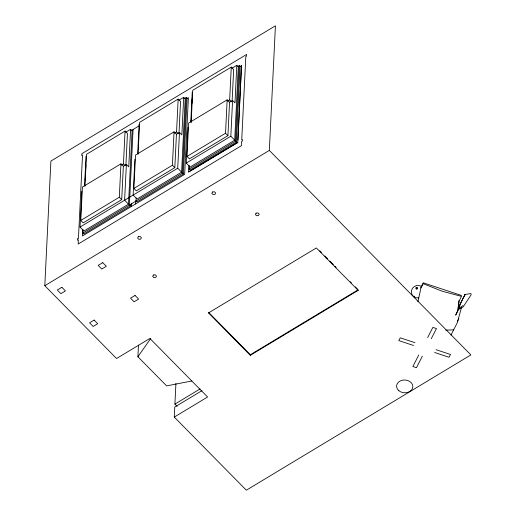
<?xml version="1.0" encoding="UTF-8"?>
<svg xmlns="http://www.w3.org/2000/svg" width="516" height="516" viewBox="0 0 516 516"><rect width="100%" height="100%" fill="white"/><g stroke="black" fill="none" stroke-linecap="round" stroke-linejoin="round"><path stroke-width="0.77" d="M237.966 140.088L241.507 65.622L240.185 66.416L236.489 141.997L190.011 170.003L189.114 169.087L189.269 165.875M174.279 417.076L207.593 397.004L149.885 338.444L116.564 358.523L44.802 285.703L50.897 161.082L275.428 25.8L269.333 150.42L470.869 354.918L246.338 490.2L174.279 417.076L174.769 407.027L201.969 390.638M125.801 132.186L130.6 129.297L132.096 130.812L128.51 204.155L83.927 231.02L80.038 227.072L81.786 191.294M80.793 220.435L82.425 187.044L120.95 163.83L123.343 166.262L121.712 199.653L83.186 222.867L80.793 220.435L119.319 197.222L120.95 163.83M84.572 185.734L86.017 156.161M82.734 229.581L82.418 235.98L184.651 174.389L188.405 97.614L187.082 98.414L183.38 173.995L136.908 201.995L136.011 201.085L136.166 197.867M85.159 180L85.392 175.201M85.701 168.803L85.901 164.804M84.972 186.289L86.54 154.29L125.066 131.077L127.452 133.509L125.891 165.501M130.361 204.381L130.277 205.987L83.805 233.987L82.908 233.077L83.063 229.865M124.891 165.333L123.459 163.875L125.066 131.077M123.343 166.262L126.368 164.436L124.62 200.214L128.51 204.155M130.6 129.297L128.761 166.862L126.368 164.436M133.076 129.497L129.381 205.078L130.277 205.987M131.548 206.381L131.703 203.181M134.889 159.302L133.141 195.08L137.03 199.021L181.613 172.163L185.199 98.82L183.702 97.305L178.904 100.194M133.896 188.443L135.527 155.052L174.053 131.838L176.446 134.263L174.814 167.655L136.288 190.868L133.896 188.443L172.421 165.23L174.053 131.838M137.675 153.736L139.12 124.163M135.521 203.988L135.676 200.788M138.075 154.29L139.643 122.298L178.168 99.085L180.561 101.51L179.033 132.709M191.842 381.002L166.616 385.884L137.907 356.756L138.481 345.088M178.478 133.825L176.562 131.883L178.168 99.085M181.613 172.163L177.723 168.216L179.478 132.438L176.446 134.263M183.702 97.305L181.864 134.869L179.478 132.438M183.38 173.995L182.483 173.079L186.179 97.505L184.135 98.737M232.006 68.202L236.805 65.306L238.302 66.822L234.715 140.165L190.133 167.029L186.244 163.082L187.992 127.31M186.998 156.445L188.63 123.053L227.156 99.846L229.549 102.271L227.917 135.663L189.391 158.876L186.998 156.445L225.524 133.238L227.156 99.846M177.143 406.363L174.911 404.099L175.924 383.388M190.778 121.744L192.223 92.171M237.734 142.842L237.85 142.487L188.624 171.989L188.94 165.591M191.049 122.408L191.165 120.009M191.481 113.61L191.675 109.611M191.991 103.219L192.223 98.421M191.178 122.298L192.745 90.3L231.271 67.093L233.664 69.518L232.135 100.71M250.318 355.33L208.522 312.915L208.548 312.322L250.344 354.731L250.318 355.33L358.143 290.36L358.175 289.766L250.344 354.731M231.581 101.826L229.665 99.885L231.271 67.093M234.715 140.165L230.826 136.224L232.581 100.446L229.549 102.271M236.805 65.306L234.974 102.871L232.581 100.446M236.489 141.997L235.593 141.087L239.289 65.506L237.921 66.332M241.507 65.622L237.753 142.39L188.624 171.989M458.898 300.667L458.021 308.91L462.968 305.601M414.354 297.796L414.677 296.229M417.928 301.679L420.888 288.205L423.197 283.684L442.289 291.237L461.498 296.39L459.175 300.931L457.976 309.8L463.194 306.878L471.198 294.642L470.869 293.527L465.026 294.494L459.698 304.93L458.75 308.82M461.498 307.413L457.337 322.61L450.971 335.084M464.406 296.777L465.026 294.494L460.536 303.55L458.079 310.477L455.692 315.153L459.627 306.156M420.598 287.96L423.243 282.794L461.543 295.5M427.654 337.574L432.86 327.389L436.446 328.576L431.241 338.767M457.266 321.487L458.872 318.765M137.907 356.756L150.582 338.644M131.025 130.735L139.043 125.904M121.395 165.12L123.459 163.875M174.498 133.122L176.562 131.883M227.601 101.13L229.665 99.885M80.038 227.072L177.723 168.216M186.244 163.082L230.826 136.224M82.908 233.077L182.483 173.079M189.114 169.087L235.593 141.087M44.802 285.703L269.333 150.42M208.522 312.915L316.347 247.951L358.143 290.36M174.911 404.099L200.073 388.941M445.818 330.156L453.654 329.834M239.289 65.506L240.185 66.416M225.524 133.238L227.917 135.663M186.179 97.505L187.082 98.414M319.765 250.795L321.462 252.511M324.848 255.949L327.673 258.819M329.93 261.109L333.323 264.547M335.019 266.269L336.148 267.411M350.267 281.742L351.396 282.891M355.35 286.902L357.607 289.192M172.421 165.23L174.814 167.655M119.319 197.222L121.712 199.653M418.76 297.874A6.514 6.25 -17.2 0 1 411.484 290.456A6.514 6.25 -17.2 0 1 421.437 286.406M436.078 349.642A11.023 6.424 27.1 0 0 437.407 350.138L450.474 354.473L449.049 357.265L435.975 352.931A11.023 6.424 27.1 0 1 434.653 352.434M422.307 356.182A11.023 2.277 -71.6 0 1 421.662 357.511L416.464 367.695L412.877 366.508L418.076 356.324A11.023 2.277 -71.6 0 0 418.721 354.995M413.516 345.398A11.023 6.424 27.1 0 1 411.916 344.952L398.842 340.612L400.268 337.819L413.342 342.153A11.023 6.424 27.1 0 0 414.941 342.605M77.684 238.831L77.613 240.321L78.368 239.869L78.168 244.042L241.449 145.66L241.656 141.487L242.41 141.029L242.488 139.539L241.727 139.997L245.803 56.663L246.564 56.212L246.648 54.419L81.851 153.71L81.76 155.503L82.521 155.045L78.445 238.379L77.684 238.831M416.76 288.031L416.735 288.412L416.76 288.031M138.314 236.683L137.604 238.082L138.798 239.295L140.707 239.108L141.423 237.715L140.229 236.502L138.314 236.683M153.394 275.009L152.678 276.402L153.878 277.614L155.787 277.434L156.496 276.034L155.303 274.822L153.394 275.009M212.553 191.952L211.837 193.352L213.037 194.564L214.946 194.384L215.662 192.984L214.463 191.771L212.553 191.952M256.104 213.121L255.394 214.521L256.587 215.733L258.497 215.546L259.213 214.153L258.019 212.94L256.104 213.121M61.849 287.302L57.308 290.044L60.894 293.681L65.442 290.947L61.849 287.302M102.742 262.663L98.201 265.405L101.787 269.042L106.335 266.308L102.742 262.663M94.144 320.068L89.603 322.81L93.19 326.447L97.73 323.713L94.144 320.068M135.037 295.436L130.496 298.171L134.083 301.815L138.623 299.074L135.037 295.436M398.823 390.702A8.146 6.398 2.8 0 0 412.529 388.348A8.146 6.398 2.8 0 0 402.803 380.137A8.146 6.398 2.8 0 0 398.823 390.702M416.477 289.012A0.909 0.877 -17.2 0 0 417.605 287.928A0.909 0.877 -17.2 0 0 416.09 287.547A0.909 0.877 -17.2 0 0 416.477 289.012"/></g></svg>
